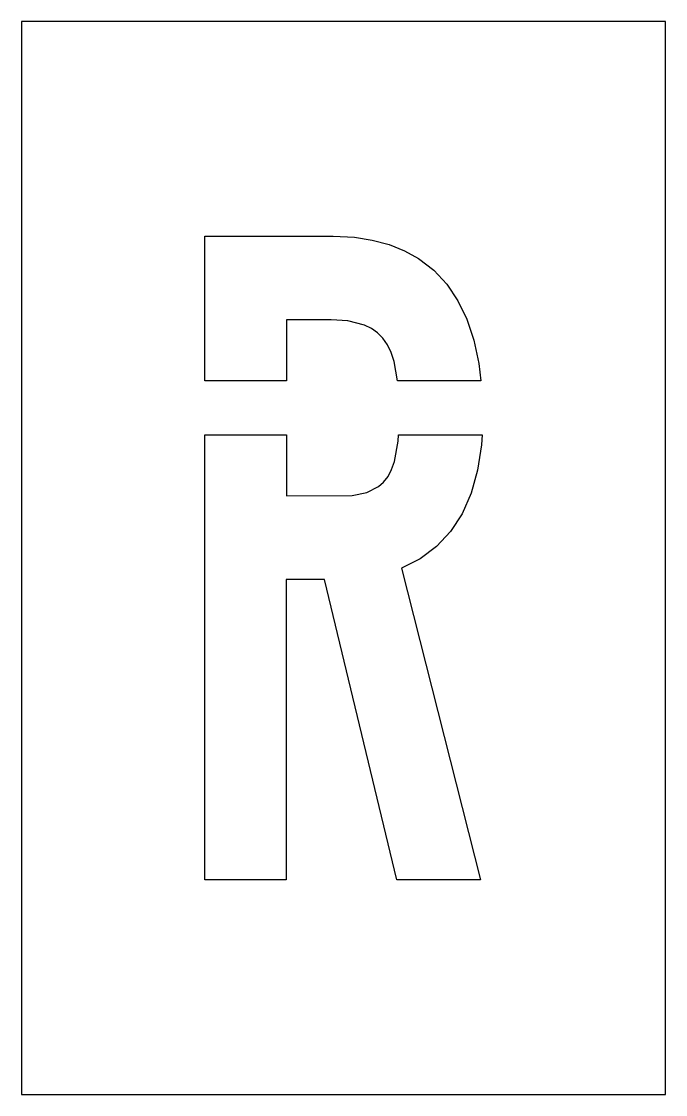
# Model space of a CAD drawing. Extents: x 0 to 6, y 0 to 10.
import ezdxf

# ---------------------------------------------------------------- set-up
doc = ezdxf.new("R2010")
doc.units = 0
doc.layers.add('CUT', color=7, linetype='Continuous')
doc.layers.add('OUTSIDE', color=1, linetype='Continuous')

msp = doc.modelspace()

# ---------------------------------------------------------------- linework, layer by layer
at = {"layer": 'CUT'}
for points in [[(3.4444, 6.9148), (3.4099, 6.9863), (3.3668, 7.0485), (3.3163, 7.099), (3.2614, 7.1376), (3.197, 7.1688), (3.0393, 7.2089), (2.8863, 7.2206), (2.4676, 7.221), (2.4677, 6.651), (1.7092, 6.651), (1.7092, 7.9989), (2.9031, 8), (3.1011, 7.9892), (3.2686, 7.9631), (3.4257, 7.9208), (3.5684, 7.8635), (3.7002, 7.7897), (3.8405, 7.681), (3.9613, 7.5512), (4.0648, 7.398), (4.1488, 7.2244), (4.2143, 7.029), (4.2612, 6.812), (4.2802, 6.651), (3.5027, 6.651), (3.4723, 6.83)], [(3.9967, 5.2469), (3.8671, 5.1071), (3.7144, 4.9928), (3.5407, 4.9056), (4.2767, 2), (3.4982, 2.0008), (2.8236, 4.7999), (2.4669, 4.7982), (2.4669, 2.0008), (1.7092, 2), (1.7092, 6.149), (2.4677, 6.149), (2.4677, 5.5789), (3.0812, 5.5839), (3.2185, 5.6114), (3.3251, 5.6648), (3.374, 5.7079), (3.4149, 5.761), (3.4483, 5.8245), (3.4747, 5.8989), (3.5089, 6.0881), (3.5116, 6.149), (4.2908, 6.149), (4.2862, 6.0544), (4.2493, 5.8175), (4.1888, 5.6039), (4.1042, 5.4126)]]:
    msp.add_lwpolyline(points, close=True, dxfattribs=at)
at = {"layer": 'OUTSIDE'}
msp.add_lwpolyline([(0, 0), (6, 0), (6, 10), (0, 10)], close=True, dxfattribs=at)

doc.saveas('drawing.dxf')
